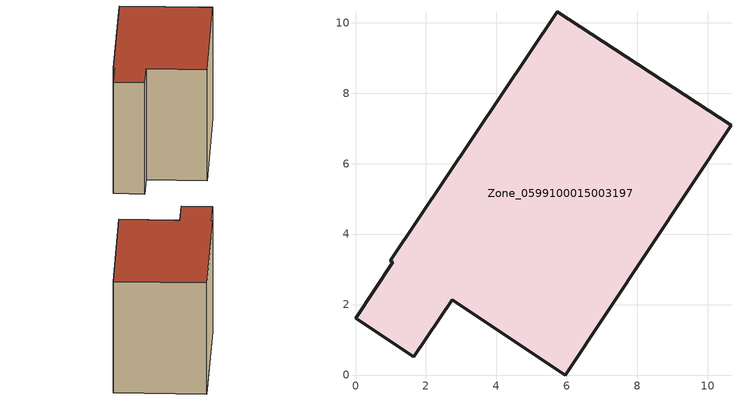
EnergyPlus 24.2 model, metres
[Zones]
Zone_0599100015003197
 floor ground (C_G): 0,1.61 1.06,3.2 0.99,3.25 5.73,10.3 10.66,7.09 5.95,0 2.74,2.13 1.66,0.51 z0.93
 wall outside (C_F): 1.06,3.2 0,1.61 1.66,0.51 2.74,2.13 5.95,0 10.66,7.09 5.73,10.3 0.99,3.25 1.06,3.2 z0.93:8.82
 roof outside (C_R): 10.66,7.09 5.73,10.3 0.99,3.25 1.06,3.2 0,1.61 1.66,0.51 2.74,2.13 5.95,0 z8.82
[BUILDING]
Pand.0599100015003197: North Axis=0; Terrain=City; Loads Convergence Tolerance Value=0.04; Temperature Convergence Tolerance Value=0.4; Solar Distribution=FullExterior; Maximum Number of Warmup Days=25; Minimum Number of Warmup Days=1
[Site:Location]
Rotterdam.The.Hague.AP_ZH_NLD Design_Conditions: Latitude=51.96; Longitude=4.45; Time Zone=1; Elevation=-4.5
[SITE:GROUNDTEMPERATURE:BUILDINGSURFACE]
18, 18, 18, 18, 18, 18, 18, 18, 18, 18, 18, 18
[MATERIAL] Thermal Absorptance=0.9; Solar Absorptance=0.7; Visible Absorptance=0.7
Name | Roughness | Thickness | Conductivity | Density | Specific Heat
G.TI.1965-1974 | MediumSmooth | 0.15 | 0.882353 | 540 | 1210
F.TI.1965-1974 | Rough | 0.3 | 0.697674 | 1920 | 840
R.TI.1965-1974 | MediumRough | 0.2 | 0.232558 | 1500 | 1000
[CONSTRUCTION]
C_G: G.TI.1965-1974
C_F: F.TI.1965-1974
C_R: R.TI.1965-1974
[ZONE]
Zone_0599100015003197: Type=1; Multiplier=1; Ceiling Height=Autocalculate; Volume=Autocalculate; Floor Area=autocalculate; Part of Total Floor Area=Yes
[ZONEINFILTRATION:DESIGNFLOWRATE]
Infil_Zone_0599100015003197: Zone or ZoneList or Space or SpaceList=Zone_0599100015003197; Schedule=AlwaysOn; Design Flow Rate Calculation Method=Flow/Area; Flow Rate per Floor Area=0.003; Constant Term Coefficient=1; Temperature Term Coefficient=0; Velocity Term Coefficient=0; Velocity Squared Term Coefficient=0
[HVACTEMPLATE:ZONE:IDEALLOADSAIRSYSTEM]
Zone_0599100015003197: Maximum Heating Supply Air Temperature=50; Minimum Cooling Supply Air Temperature=13; Maximum Heating Supply Air Humidity Ratio=0.0156; Minimum Cooling Supply Air Humidity Ratio=0.0077; Heating Limit=NoLimit; Cooling Limit=NoLimit; Dehumidification Control Type=ConstantSensibleHeatRatio; Cooling Sensible Heat Ratio=0.7; Dehumidification Setpoint=60; Humidification Control Type=None; Humidification Setpoint=30; Outdoor Air Method=None; Outdoor Air Flow Rate per Person=0.00944; Outdoor Air Flow Rate per Zone Floor Area=0; Outdoor Air Flow Rate per Zone=0; Demand Controlled Ventilation Type=None; Outdoor Air Economizer Type=NoEconomizer; Heat Recovery Type=None; Sensible Heat Recovery Effectiveness=0.7; Latent Heat Recovery Effectiveness=0.65
[ZONECONTROL:THERMOSTAT]
ThermostatControl_Zone_0599100015003197: Zone or ZoneList=Zone_0599100015003197; Control Type Schedule=DualSetpointControlType; Control 1=Thermostat_Zone_0599100015003197; Temperature Difference Between Cutout And Setpoint=0
[THERMOSTATSETPOINT:DUALSETPOINT]
Thermostat_Zone_0599100015003197: Heating Setpoint Temperature Schedule=HeatingSetpoint_Zone_0599100015003197; Cooling Setpoint Temperature Schedule=CoolingSetpoint_Zone_0599100015003197
[SCHEDULE:COMPACT]
HeatingSetpoint_Zone_0599100015003197: Through: 12/31, For: AllDays, Until: 24:00, 21
CoolingSetpoint_Zone_0599100015003197: Through: 12/31, For: AllDays, Until: 24:00, 24
DualSetpointControlType: Through: 12/31, For: AllDays, Until: 24:00, 4
AlwaysOn: Through: 12/31, For: AllDays, Until: 24:00, 1
